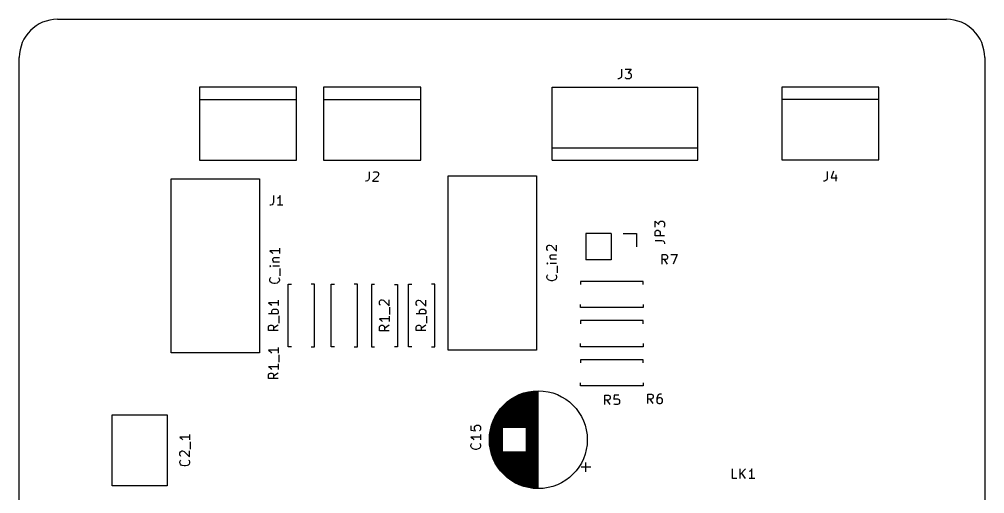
# Model space of a CAD drawing. Header units: millimetres. Extents: x 83 to 184, y -140 to -36.
# Drawn here: x 83 to 184, y -85.7 to -36 of the extents above; entities that cross this region are included whole.
import ezdxf

# ---------------------------------------------------------------- set-up
doc = ezdxf.new("R2010")
doc.units = ezdxf.units.MM
doc.layers.add('Edge.Cuts', color=254, linetype='CONTINUOUS', true_color=0xd0d2cd)
doc.layers.add('F.Silkscreen', color=41, linetype='CONTINUOUS', true_color=0xf2eda1)

msp = doc.modelspace()

# ---------------------------------------------------------------- linework, layer by layer
at = {"layer": 'Edge.Cuts', "linetype": 'CONTINUOUS'}
for p, q in [((87, -36), (180, -36)), ((83, -136), (83, -40)), ((184, -40), (184, -136))]:
    msp.add_line(p, q, dxfattribs=at)
at = {"layer": 'Edge.Cuts'}
for centre, start, end in [((87, -40), 90, 180), ((180, -40), 0, 90)]:
    msp.add_arc(centre, 4, start, end, dxfattribs=at)
at = {"layer": 'F.Silkscreen', "linetype": 'CONTINUOUS'}
for p, q in [((146.016666, -41.224819), (146.016666, -41.939104)), ((146.397619, -41.224819), (147.016666, -41.224819)), ((147.016666, -41.224819), (146.683333, -41.605771)), ((145.730952, -42.224819), (145.635714, -42.224819)), ((145.873809, -42.1772), (145.730952, -42.224819)), ((145.969047, -42.081961), (145.873809, -42.1772)), ((146.016666, -41.939104), (145.969047, -42.081961)), ((146.445238, -42.1772), (146.397619, -42.12958)), ((146.540476, -42.224819), (146.445238, -42.1772)), ((146.82619, -42.224819), (146.540476, -42.224819)), ((146.683333, -41.605771), (146.82619, -41.605771)), ((146.82619, -41.605771), (146.921428, -41.65339)), ((146.921428, -42.1772), (146.82619, -42.224819)), ((146.921428, -41.65339), (146.969047, -41.701009)), ((146.969047, -42.12958), (146.921428, -42.1772)), ((146.969047, -41.701009), (147.016666, -41.796247)), ((147.016666, -42.034342), (146.969047, -42.12958)), ((147.016666, -41.796247), (147.016666, -42.034342)), ((101.84, -43.11), (101.84, -50.73)), ((112, -43.11), (101.84, -43.11)), ((112, -50.73), (112, -43.11)), ((114.84, -43.11), (114.84, -50.73)), ((125, -43.11), (114.84, -43.11)), ((125, -50.73), (125, -43.11)), ((138.76, -43.11), (154, -43.11)), ((138.76, -50.73), (138.76, -43.11)), ((154, -50.73), (154, -43.11)), ((162.78, -43.09), (162.78, -50.71)), ((172.94, -43.09), (162.78, -43.09)), ((172.94, -50.71), (172.94, -43.09)), ((101.84, -44.38), (112, -44.38)), ((114.84, -44.38), (125, -44.38)), ((162.78, -44.36), (172.94, -44.36)), ((138.76, -49.46), (154, -49.46)), ((101.84, -50.73), (112, -50.73)), ((114.84, -50.73), (125, -50.73)), ((138.76, -50.73), (154, -50.73)), ((162.78, -50.71), (172.94, -50.71)), ((119.586666, -51.954819), (119.586666, -52.669104)), ((120.539047, -52.38339), (119.967619, -52.954819)), ((120.015238, -52.050057), (120.062857, -52.002438)), ((120.062857, -52.002438), (120.158095, -51.954819)), ((120.158095, -51.954819), (120.39619, -51.954819)), ((120.39619, -51.954819), (120.491428, -52.002438)), ((120.491428, -52.002438), (120.539047, -52.050057)), ((120.539047, -52.050057), (120.586666, -52.145295)), ((120.586666, -52.240533), (120.539047, -52.38339)), ((120.586666, -52.145295), (120.586666, -52.240533)), ((127.88, -52.38), (137.12, -52.38)), ((127.88, -70.62), (127.88, -52.38)), ((137.12, -52.38), (137.12, -70.62)), ((167.526666, -51.934819), (167.526666, -52.649104)), ((168.193333, -51.8872), (167.955238, -52.601485)), ((168.431428, -52.268152), (168.431428, -52.934819)), ((98.88, -52.68), (108.12, -52.68)), ((98.88, -70.92), (98.88, -52.68)), ((108.12, -52.68), (108.12, -70.92)), ((119.300952, -52.954819), (119.205714, -52.954819)), ((119.443809, -52.9072), (119.300952, -52.954819)), ((119.539047, -52.811961), (119.443809, -52.9072)), ((119.586666, -52.669104), (119.539047, -52.811961)), ((119.967619, -52.954819), (120.586666, -52.954819)), ((167.240952, -52.934819), (167.145714, -52.934819)), ((167.383809, -52.8872), (167.240952, -52.934819)), ((167.479047, -52.791961), (167.383809, -52.8872)), ((167.526666, -52.649104), (167.479047, -52.791961)), ((167.955238, -52.601485), (168.574285, -52.601485)), ((109.586666, -54.454819), (109.586666, -55.169104)), ((110.300952, -54.454819), (110.205714, -54.597676)), ((110.300952, -55.454819), (110.300952, -54.454819)), ((109.300952, -55.454819), (109.205714, -55.454819)), ((109.443809, -55.4072), (109.300952, -55.454819)), ((109.539047, -55.311961), (109.443809, -55.4072)), ((109.586666, -55.169104), (109.539047, -55.311961)), ((110.110476, -54.692914), (110.015238, -54.740533)), ((110.586666, -55.454819), (110.015238, -55.454819)), ((110.205714, -54.597676), (110.110476, -54.692914)), ((149.509819, -57.75238), (149.509819, -57.133333)), ((149.509819, -57.133333), (149.890771, -57.466666)), ((149.890771, -57.323809), (149.93839, -57.228571)), ((149.890771, -57.466666), (149.890771, -57.323809)), ((149.93839, -57.228571), (149.986009, -57.180952)), ((149.986009, -57.180952), (150.081247, -57.133333)), ((150.081247, -57.133333), (150.319342, -57.133333)), ((150.319342, -57.133333), (150.41458, -57.180952)), ((150.41458, -57.180952), (150.4622, -57.228571)), ((150.4622, -57.228571), (150.509819, -57.323809)), ((150.509819, -57.323809), (150.509819, -57.609523)), ((142.255, -58.42), (142.255, -61.18)), ((144.905, -58.42), (142.255, -58.42)), ((144.905, -58.42), (144.905, -61.18)), ((146.175, -58.42), (147.555, -58.42)), ((147.555, -58.42), (147.555, -59.8)), ((149.509819, -58.27619), (149.557438, -58.180952)), ((149.509819, -58.657142), (149.509819, -58.27619)), ((149.557438, -58.180952), (149.605057, -58.133333)), ((149.605057, -58.133333), (149.700295, -58.085714)), ((149.700295, -58.085714), (149.843152, -58.085714)), ((149.843152, -58.085714), (149.93839, -58.133333)), ((149.93839, -58.133333), (149.986009, -58.180952)), ((149.986009, -58.180952), (150.033628, -58.27619)), ((150.033628, -58.27619), (150.033628, -58.657142)), ((150.4622, -57.704761), (150.41458, -57.75238)), ((150.509819, -57.609523), (150.4622, -57.704761)), ((150.509819, -58.657142), (149.509819, -58.657142)), ((149.509819, -59.133333), (150.224104, -59.133333)), ((150.224104, -59.133333), (150.366961, -59.180952)), ((150.366961, -59.180952), (150.4622, -59.27619)), ((150.4622, -59.27619), (150.509819, -59.419047)), ((150.509819, -59.419047), (150.509819, -59.514285)), ((110.204819, -60.228571), (109.204819, -60.228571)), ((109.204819, -60.228571), (109.347676, -60.323809)), ((109.347676, -60.323809), (109.442914, -60.419047)), ((109.442914, -60.419047), (109.490533, -60.514285)), ((110.204819, -59.942857), (110.204819, -60.514285)), ((138.204819, -59.833333), (138.252438, -59.738095)), ((138.204819, -60.071428), (138.204819, -59.833333)), ((138.252438, -60.166666), (138.204819, -60.071428)), ((138.252438, -59.738095), (138.300057, -59.690476)), ((138.300057, -60.214285), (138.252438, -60.166666)), ((138.300057, -59.690476), (138.395295, -59.642857)), ((138.395295, -59.642857), (138.490533, -59.642857)), ((138.490533, -59.642857), (138.63339, -59.690476)), ((138.63339, -59.690476), (139.204819, -60.261904)), ((139.204819, -60.261904), (139.204819, -59.642857)), ((109.538152, -61.085714), (109.585771, -60.990476)), ((109.538152, -61.228571), (109.538152, -61.085714)), ((109.585771, -61.323809), (109.538152, -61.228571)), ((109.538152, -61.371428), (110.204819, -61.371428)), ((109.585771, -60.990476), (109.681009, -60.942857)), ((109.63339, -61.371428), (109.585771, -61.323809)), ((109.681009, -60.942857), (110.204819, -60.942857)), ((138.252438, -61.499999), (138.204819, -61.547618)), ((138.204819, -61.547618), (138.252438, -61.595237)), ((138.204819, -61.547618), (138.300057, -61.547618)), ((138.300057, -61.547618), (138.252438, -61.499999)), ((138.252438, -61.595237), (138.300057, -61.547618)), ((138.538152, -60.785714), (138.585771, -60.690476)), ((138.538152, -60.928571), (138.538152, -60.785714)), ((138.585771, -61.023809), (138.538152, -60.928571)), ((138.538152, -61.071428), (139.204819, -61.071428)), ((139.204819, -61.547618), (138.538152, -61.547618)), ((138.585771, -60.690476), (138.681009, -60.642857)), ((138.63339, -61.071428), (138.585771, -61.023809)), ((138.681009, -60.642857), (139.204819, -60.642857)), ((144.905, -61.18), (142.255, -61.18)), ((150.251905, -61.624819), (150.251905, -60.624819)), ((150.251905, -60.624819), (150.632857, -60.624819)), ((150.632857, -61.148628), (150.251905, -61.148628)), ((150.823333, -61.624819), (150.49, -61.148628)), ((150.632857, -60.624819), (150.728095, -60.672438)), ((150.728095, -61.101009), (150.632857, -61.148628)), ((150.728095, -60.672438), (150.775714, -60.720057)), ((150.775714, -61.05339), (150.728095, -61.101009)), ((150.775714, -60.720057), (150.823333, -60.815295)), ((150.823333, -60.958152), (150.775714, -61.05339)), ((150.823333, -60.815295), (150.823333, -60.958152)), ((151.156667, -60.624819), (151.823333, -60.624819)), ((151.823333, -60.624819), (151.394762, -61.624819)), ((109.252438, -61.799999), (109.204819, -61.847618)), ((109.204819, -61.847618), (109.252438, -61.895237)), ((109.204819, -61.847618), (109.300057, -61.847618)), ((109.300057, -61.847618), (109.252438, -61.799999)), ((109.252438, -61.895237), (109.300057, -61.847618)), ((110.204819, -61.847618), (109.538152, -61.847618)), ((110.300057, -62.847619), (110.300057, -62.085714)), ((139.300057, -62.547619), (139.300057, -61.785714)), ((109.204819, -63.228571), (109.252438, -63.085714)), ((109.204819, -63.323809), (109.204819, -63.228571)), ((109.252438, -63.466666), (109.204819, -63.323809)), ((109.252438, -63.085714), (109.300057, -63.038095)), ((109.347676, -63.561904), (109.252438, -63.466666)), ((109.442914, -63.609523), (109.347676, -63.561904)), ((109.63339, -63.657142), (109.442914, -63.609523)), ((109.966723, -63.609523), (109.776247, -63.657142)), ((110.061961, -63.561904), (109.966723, -63.609523)), ((110.1572, -63.466666), (110.061961, -63.561904)), ((110.10958, -63.038095), (110.1572, -63.085714)), ((110.1572, -63.085714), (110.204819, -63.228571)), ((110.204819, -63.323809), (110.1572, -63.466666)), ((110.204819, -63.228571), (110.204819, -63.323809)), ((138.204819, -62.928571), (138.252438, -62.785714)), ((138.204819, -63.023809), (138.204819, -62.928571)), ((138.252438, -63.166666), (138.204819, -63.023809)), ((138.252438, -62.785714), (138.300057, -62.738095)), ((138.347676, -63.261904), (138.252438, -63.166666)), ((138.442914, -63.309523), (138.347676, -63.261904)), ((138.63339, -63.357142), (138.442914, -63.309523)), ((138.776247, -63.357142), (138.63339, -63.357142)), ((138.966723, -63.309523), (138.776247, -63.357142)), ((139.061961, -63.261904), (138.966723, -63.309523)), ((139.1572, -63.166666), (139.061961, -63.261904)), ((139.10958, -62.738095), (139.1572, -62.785714)), ((139.1572, -62.785714), (139.204819, -62.928571)), ((139.204819, -63.023809), (139.1572, -63.166666)), ((139.204819, -62.928571), (139.204819, -63.023809)), ((141.72, -63.43), (141.72, -63.76)), ((148.26, -63.43), (141.72, -63.43)), ((148.26, -63.76), (148.26, -63.43)), ((109.776247, -63.657142), (109.63339, -63.657142)), ((111.13, -63.73), (111.46, -63.73)), ((111.13, -70.27), (111.13, -63.73)), ((113.87, -63.73), (113.54, -63.73)), ((113.87, -70.27), (113.87, -63.73)), ((115.63, -63.73), (115.96, -63.73)), ((115.63, -70.27), (115.63, -63.73)), ((118.37, -63.73), (118.04, -63.73)), ((118.37, -70.27), (118.37, -63.73)), ((119.83, -63.74), (119.83, -70.28)), ((120.16, -63.74), (119.83, -63.74)), ((122.24, -63.74), (122.57, -63.74)), ((122.57, -63.74), (122.57, -70.28)), ((123.73, -63.73), (124.06, -63.73)), ((123.73, -70.27), (123.73, -63.73)), ((126.47, -63.73), (126.14, -63.73)), ((126.47, -70.27), (126.47, -63.73)), ((110.084819, -65.380952), (110.084819, -65.95238)), ((120.684819, -65.547618), (120.732438, -65.45238)), ((120.684819, -65.785713), (120.684819, -65.547618)), ((120.732438, -65.45238), (120.780057, -65.404761)), ((120.780057, -65.404761), (120.875295, -65.357142)), ((120.875295, -65.357142), (120.970533, -65.357142)), ((120.970533, -65.357142), (121.11339, -65.404761)), ((121.11339, -65.404761), (121.684819, -65.976189)), ((121.684819, -65.976189), (121.684819, -65.357142)), ((124.524819, -65.581428), (124.572438, -65.48619)), ((124.524819, -65.819523), (124.524819, -65.581428)), ((124.572438, -65.48619), (124.620057, -65.438571)), ((124.620057, -65.438571), (124.715295, -65.390952)), ((124.715295, -65.390952), (124.810533, -65.390952)), ((124.810533, -65.390952), (124.95339, -65.438571)), ((124.95339, -65.438571), (125.524819, -66.009999)), ((125.524819, -66.009999), (125.524819, -65.390952)), ((110.084819, -65.666666), (109.084819, -65.666666)), ((109.084819, -65.666666), (109.227676, -65.761904)), ((109.227676, -65.761904), (109.322914, -65.857142)), ((109.322914, -65.857142), (109.370533, -65.95238)), ((109.418152, -66.523809), (109.465771, -66.428571)), ((109.418152, -66.714285), (109.418152, -66.523809)), ((109.465771, -66.428571), (109.51339, -66.380952)), ((109.51339, -66.380952), (109.608628, -66.333333)), ((109.608628, -66.333333), (109.894342, -66.333333)), ((109.894342, -66.333333), (109.98958, -66.380952)), ((109.98958, -66.380952), (110.0372, -66.428571)), ((110.0372, -66.428571), (110.084819, -66.523809)), ((110.084819, -66.523809), (110.084819, -66.714285)), ((120.732438, -65.880951), (120.684819, -65.785713)), ((120.780057, -65.92857), (120.732438, -65.880951)), ((121.780057, -66.880952), (121.780057, -66.119047)), ((124.572438, -65.914761), (124.524819, -65.819523)), ((124.620057, -65.96238), (124.572438, -65.914761)), ((124.858152, -66.533809), (124.905771, -66.438571)), ((124.858152, -66.724285), (124.858152, -66.533809)), ((124.905771, -66.438571), (124.95339, -66.390952)), ((124.95339, -66.390952), (125.048628, -66.343333)), ((125.048628, -66.343333), (125.334342, -66.343333)), ((125.334342, -66.343333), (125.42958, -66.390952)), ((125.42958, -66.390952), (125.4772, -66.438571)), ((125.4772, -66.438571), (125.524819, -66.533809)), ((125.524819, -66.533809), (125.524819, -66.724285)), ((141.72, -66.17), (141.72, -65.84)), ((148.26, -66.17), (141.72, -66.17)), ((148.26, -65.84), (148.26, -66.17)), ((110.084819, -66.809523), (109.084819, -66.809523)), ((109.465771, -66.809523), (109.418152, -66.714285)), ((110.084819, -66.714285), (110.0372, -66.809523)), ((110.180057, -67.809524), (110.180057, -67.047619)), ((121.684819, -67.357142), (120.684819, -67.357142)), ((120.684819, -67.357142), (120.827676, -67.45238)), ((120.827676, -67.45238), (120.922914, -67.547618)), ((120.922914, -67.547618), (120.970533, -67.642856)), ((121.684819, -67.071428), (121.684819, -67.642856)), ((125.524819, -66.819523), (124.524819, -66.819523)), ((124.905771, -66.819523), (124.858152, -66.724285)), ((125.524819, -66.724285), (125.4772, -66.819523)), ((125.620057, -67.819524), (125.620057, -67.057619)), ((141.72, -67.53), (141.72, -67.86)), ((148.26, -67.53), (141.72, -67.53)), ((148.26, -67.86), (148.26, -67.53)), ((109.084819, -68.190476), (109.132438, -68.095238)), ((109.084819, -68.571428), (109.084819, -68.190476)), ((110.084819, -68.571428), (109.084819, -68.571428)), ((109.132438, -68.095238), (109.180057, -68.047619)), ((109.180057, -68.047619), (109.275295, -68)), ((109.275295, -68), (109.418152, -68)), ((109.418152, -68), (109.51339, -68.047619)), ((109.51339, -68.047619), (109.561009, -68.095238)), ((109.561009, -68.095238), (109.608628, -68.190476)), ((110.084819, -68), (109.608628, -68.333333)), ((109.608628, -68.190476), (109.608628, -68.571428)), ((120.684819, -68.214285), (120.732438, -68.119047)), ((120.684819, -68.595237), (120.684819, -68.214285)), ((121.684819, -68.595237), (120.684819, -68.595237)), ((120.732438, -68.119047), (120.780057, -68.071428)), ((120.780057, -68.071428), (120.875295, -68.023809)), ((120.875295, -68.023809), (121.018152, -68.023809)), ((121.018152, -68.023809), (121.11339, -68.071428)), ((121.11339, -68.071428), (121.161009, -68.119047)), ((121.161009, -68.119047), (121.208628, -68.214285)), ((121.684819, -68.023809), (121.208628, -68.357142)), ((121.208628, -68.214285), (121.208628, -68.595237)), ((124.524819, -68.200476), (124.572438, -68.105238)), ((124.524819, -68.581428), (124.524819, -68.200476)), ((125.524819, -68.581428), (124.524819, -68.581428)), ((124.572438, -68.105238), (124.620057, -68.057619)), ((124.620057, -68.057619), (124.715295, -68.01)), ((124.715295, -68.01), (124.858152, -68.01)), ((124.858152, -68.01), (124.95339, -68.057619)), ((124.95339, -68.057619), (125.001009, -68.105238)), ((125.001009, -68.105238), (125.048628, -68.200476)), ((125.524819, -68.01), (125.048628, -68.343333)), ((125.048628, -68.200476), (125.048628, -68.581428)), ((110.084819, -70.642856), (109.084819, -70.642856)), ((109.084819, -70.642856), (109.227676, -70.738094)), ((110.084819, -70.357142), (110.084819, -70.92857)), ((111.46, -70.27), (111.13, -70.27)), ((113.54, -70.27), (113.87, -70.27)), ((115.96, -70.27), (115.63, -70.27)), ((118.04, -70.27), (118.37, -70.27)), ((119.83, -70.28), (120.16, -70.28)), ((122.57, -70.28), (122.24, -70.28)), ((124.06, -70.27), (123.73, -70.27)), ((126.14, -70.27), (126.47, -70.27)), ((137.12, -70.62), (127.88, -70.62)), ((141.72, -70.27), (141.72, -69.94)), ((148.26, -70.27), (141.72, -70.27)), ((148.26, -69.94), (148.26, -70.27)), ((108.12, -70.92), (98.88, -70.92)), ((109.227676, -70.738094), (109.322914, -70.833332)), ((109.322914, -70.833332), (109.370533, -70.92857)), ((110.180057, -71.880952), (110.180057, -71.119047)), ((141.72, -71.63), (141.72, -71.96)), ((148.26, -71.63), (141.72, -71.63)), ((148.26, -71.96), (148.26, -71.63)), ((110.084819, -72.357142), (109.084819, -72.357142)), ((109.084819, -72.357142), (109.227676, -72.45238)), ((109.227676, -72.45238), (109.322914, -72.547618)), ((109.322914, -72.547618), (109.370533, -72.642856)), ((110.084819, -72.071428), (110.084819, -72.642856)), ((109.084819, -73.214285), (109.132438, -73.119047)), ((109.084819, -73.595237), (109.084819, -73.214285)), ((110.084819, -73.595237), (109.084819, -73.595237)), ((109.132438, -73.119047), (109.180057, -73.071428)), ((109.180057, -73.071428), (109.275295, -73.023809)), ((109.275295, -73.023809), (109.418152, -73.023809)), ((109.418152, -73.023809), (109.51339, -73.071428)), ((109.51339, -73.071428), (109.561009, -73.119047)), ((109.561009, -73.119047), (109.608628, -73.214285)), ((110.084819, -73.023809), (109.608628, -73.357142)), ((109.608628, -73.214285), (109.608628, -73.595237)), ((141.72, -74.37), (141.72, -74.04)), ((148.26, -74.37), (141.72, -74.37)), ((148.26, -74.04), (148.26, -74.37)), ((134.54, -78.76), (134.54, -75.728)), ((134.58, -78.76), (134.58, -75.702)), ((134.62, -78.76), (134.62, -75.677)), ((134.66, -78.76), (134.66, -75.653)), ((134.7, -78.76), (134.7, -75.629)), ((134.74, -78.76), (134.74, -75.606)), ((134.78, -78.76), (134.78, -75.583)), ((134.82, -78.76), (134.82, -75.561)), ((134.86, -78.76), (134.86, -75.539)), ((134.9, -78.76), (134.9, -75.517)), ((134.94, -78.76), (134.94, -75.496)), ((134.98, -78.76), (134.98, -75.476)), ((135.02, -78.76), (135.02, -75.456)), ((135.06, -78.76), (135.06, -75.436)), ((135.1, -78.76), (135.1, -75.417)), ((135.14, -78.76), (135.14, -75.398)), ((135.18, -78.76), (135.18, -75.38)), ((135.22, -78.76), (135.22, -75.362)), ((135.26, -78.76), (135.26, -75.344)), ((135.3, -78.76), (135.3, -75.327)), ((135.34, -78.76), (135.34, -75.31)), ((135.38, -78.76), (135.38, -75.294)), ((135.42, -78.76), (135.42, -75.278)), ((135.46, -78.76), (135.46, -75.262)), ((135.5, -78.76), (135.5, -75.247)), ((135.54, -78.76), (135.54, -75.232)), ((135.58, -78.76), (135.58, -75.218)), ((135.62, -78.76), (135.62, -75.203)), ((135.66, -78.76), (135.66, -75.19)), ((135.7, -78.76), (135.7, -75.176)), ((135.74, -78.76), (135.74, -75.163)), ((135.78, -78.76), (135.78, -75.151)), ((135.82, -78.76), (135.82, -75.139)), ((135.86, -78.76), (135.86, -75.127)), ((135.9, -78.76), (135.9, -75.115)), ((135.94, -78.76), (135.94, -75.104)), ((135.98, -78.76), (135.98, -75.093)), ((136.02, -78.76), (136.02, -75.083)), ((136.06, -84.928), (136.06, -75.072)), ((136.1, -84.937), (136.1, -75.063)), ((136.14, -84.947), (136.14, -75.053)), ((136.18, -84.956), (136.18, -75.044)), ((136.22, -84.965), (136.22, -75.035)), ((136.26, -84.973), (136.26, -75.027)), ((136.3, -84.981), (136.3, -75.019)), ((136.34, -84.989), (136.34, -75.011)), ((136.38, -84.997), (136.38, -75.003)), ((136.42, -85.004), (136.42, -74.996)), ((136.46, -85.011), (136.46, -74.989)), ((136.5, -85.017), (136.5, -74.983)), ((136.54, -85.023), (136.54, -74.977)), ((136.58, -85.029), (136.58, -74.971)), ((136.62, -85.035), (136.62, -74.965)), ((136.66, -85.04), (136.66, -74.96)), ((136.7, -85.045), (136.7, -74.955)), ((136.74, -85.049), (136.74, -74.951)), ((136.78, -85.054), (136.78, -74.946)), ((136.82, -85.057), (136.82, -74.943)), ((136.86, -85.061), (136.86, -74.939)), ((136.9, -85.064), (136.9, -74.936)), ((136.94, -85.067), (136.94, -74.933)), ((136.98, -85.07), (136.98, -74.93)), ((137.02, -85.072), (137.02, -74.928)), ((137.06, -85.074), (137.06, -74.926)), ((137.1, -85.076), (137.1, -74.924)), ((137.14, -85.077), (137.14, -74.923)), ((137.18, -85.079), (137.18, -74.921)), ((137.22, -85.079), (137.22, -74.921)), ((137.26, -85.08), (137.26, -74.92)), ((137.3, -85.08), (137.3, -74.92)), ((144.251905, -76.324819), (144.251905, -75.324819)), ((144.251905, -75.324819), (144.632857, -75.324819)), ((144.632857, -75.324819), (144.728095, -75.372438)), ((144.728095, -75.372438), (144.775714, -75.420057)), ((144.775714, -75.420057), (144.823333, -75.515295)), ((144.823333, -75.658152), (144.775714, -75.75339)), ((144.823333, -75.515295), (144.823333, -75.658152)), ((145.251905, -75.324819), (145.204286, -75.801009)), ((145.728095, -75.324819), (145.251905, -75.324819)), ((145.251905, -75.75339), (145.347143, -75.705771)), ((145.347143, -75.705771), (145.585238, -75.705771)), ((145.585238, -75.705771), (145.680476, -75.75339)), ((148.751905, -76.224819), (148.751905, -75.224819)), ((148.751905, -75.224819), (149.132857, -75.224819)), ((149.132857, -75.748628), (148.751905, -75.748628)), ((149.323333, -76.224819), (148.99, -75.748628)), ((149.132857, -75.224819), (149.228095, -75.272438)), ((149.228095, -75.701009), (149.132857, -75.748628)), ((149.228095, -75.272438), (149.275714, -75.320057)), ((149.275714, -75.65339), (149.228095, -75.701009)), ((149.275714, -75.320057), (149.323333, -75.415295)), ((149.323333, -75.558152), (149.275714, -75.65339)), ((149.323333, -75.415295), (149.323333, -75.558152)), ((149.751905, -75.462914), (149.704286, -75.65339)), ((149.704286, -75.65339), (149.704286, -76.034342)), ((149.751905, -75.701009), (149.704286, -75.796247)), ((149.847143, -75.320057), (149.751905, -75.462914)), ((149.799524, -75.65339), (149.751905, -75.701009)), ((149.894762, -75.605771), (149.799524, -75.65339)), ((149.894762, -75.272438), (149.847143, -75.320057)), ((149.99, -75.224819), (149.894762, -75.272438)), ((150.085238, -75.605771), (149.894762, -75.605771)), ((150.180476, -75.224819), (149.99, -75.224819)), ((150.180476, -75.65339), (150.085238, -75.605771)), ((150.228095, -75.701009), (150.180476, -75.65339)), ((150.275714, -75.796247), (150.228095, -75.701009)), ((133.38, -83.254), (133.38, -76.746)), ((133.42, -83.301), (133.42, -76.699)), ((133.46, -83.347), (133.46, -76.653)), ((133.5, -83.391), (133.5, -76.609)), ((133.54, -83.435), (133.54, -76.565)), ((133.58, -78.76), (133.58, -76.522)), ((133.62, -78.76), (133.62, -76.48)), ((133.66, -78.76), (133.66, -76.439)), ((133.7, -78.76), (133.7, -76.399)), ((133.74, -78.76), (133.74, -76.36)), ((133.78, -78.76), (133.78, -76.322)), ((133.82, -78.76), (133.82, -76.284)), ((133.86, -78.76), (133.86, -76.248)), ((133.9, -78.76), (133.9, -76.212)), ((133.94, -78.76), (133.94, -76.177)), ((133.98, -78.76), (133.98, -76.142)), ((134.02, -78.76), (134.02, -76.109)), ((134.06, -78.76), (134.06, -76.076)), ((134.1, -78.76), (134.1, -76.043)), ((134.14, -78.76), (134.14, -76.012)), ((134.18, -78.76), (134.18, -75.98)), ((134.22, -78.76), (134.22, -75.95)), ((134.26, -78.76), (134.26, -75.92)), ((134.3, -78.76), (134.3, -75.891)), ((134.34, -78.76), (134.34, -75.862)), ((134.38, -78.76), (134.38, -75.834)), ((134.42, -78.76), (134.42, -75.807)), ((134.46, -78.76), (134.46, -75.78)), ((134.5, -78.76), (134.5, -75.753)), ((144.632857, -75.848628), (144.251905, -75.848628)), ((144.823333, -76.324819), (144.49, -75.848628)), ((144.728095, -75.801009), (144.632857, -75.848628)), ((144.775714, -75.75339), (144.728095, -75.801009)), ((145.204286, -75.801009), (145.251905, -75.75339)), ((145.251905, -76.2772), (145.204286, -76.22958)), ((145.347143, -76.324819), (145.251905, -76.2772)), ((145.585238, -76.324819), (145.347143, -76.324819)), ((145.680476, -76.2772), (145.585238, -76.324819)), ((145.680476, -75.75339), (145.728095, -75.801009)), ((145.728095, -76.22958), (145.680476, -76.2772)), ((145.728095, -75.801009), (145.775714, -75.896247)), ((145.775714, -76.134342), (145.728095, -76.22958)), ((145.775714, -75.896247), (145.775714, -76.134342)), ((149.704286, -76.034342), (149.751905, -76.12958)), ((149.751905, -76.12958), (149.799524, -76.1772)), ((149.799524, -76.1772), (149.894762, -76.224819)), ((149.894762, -76.224819), (150.085238, -76.224819)), ((150.085238, -76.224819), (150.180476, -76.1772)), ((150.180476, -76.1772), (150.228095, -76.12958)), ((150.228095, -76.12958), (150.275714, -76.034342)), ((150.275714, -76.034342), (150.275714, -75.796247)), ((92.73, -77.38), (98.47, -77.38)), ((92.73, -84.82), (92.73, -77.38)), ((98.47, -77.38), (98.47, -84.82)), ((132.74, -82.288), (132.74, -77.712)), ((132.78, -82.365), (132.78, -77.635)), ((132.82, -82.439), (132.82, -77.561)), ((132.86, -82.51), (132.86, -77.49)), ((132.9, -82.578), (132.9, -77.422)), ((132.94, -82.644), (132.94, -77.356)), ((132.98, -82.708), (132.98, -77.292)), ((133.02, -82.77), (133.02, -77.23)), ((133.06, -82.83), (133.06, -77.17)), ((133.1, -82.888), (133.1, -77.112)), ((133.14, -82.945), (133.14, -77.055)), ((133.18, -83), (133.18, -77)), ((133.22, -83.053), (133.22, -76.947)), ((133.26, -83.105), (133.26, -76.895)), ((133.3, -83.156), (133.3, -76.844)), ((133.34, -83.205), (133.34, -76.795)), ((130.254819, -78.535714), (130.254819, -79.011904)), ((130.635771, -78.678571), (130.68339, -78.583333)), ((130.635771, -78.916666), (130.635771, -78.678571)), ((130.68339, -78.583333), (130.731009, -78.535714)), ((130.731009, -78.535714), (130.826247, -78.488095)), ((130.826247, -78.488095), (131.064342, -78.488095)), ((131.064342, -78.488095), (131.15958, -78.535714)), ((131.15958, -78.535714), (131.2072, -78.583333)), ((131.2072, -78.583333), (131.254819, -78.678571)), ((131.254819, -78.678571), (131.254819, -78.916666)), ((132.34, -81.23), (132.34, -78.77)), ((132.38, -81.377), (132.38, -78.623)), ((132.42, -81.509), (132.42, -78.491)), ((132.46, -81.63), (132.46, -78.37)), ((132.5, -81.742), (132.5, -78.258)), ((132.54, -81.846), (132.54, -78.154)), ((132.58, -81.944), (132.58, -78.056)), ((132.62, -82.037), (132.62, -77.963)), ((132.66, -82.124), (132.66, -77.876)), ((132.7, -82.208), (132.7, -77.792)), ((100.804819, -79.742856), (99.804819, -79.742856)), ((99.804819, -79.742856), (99.947676, -79.838094)), ((100.804819, -79.457142), (100.804819, -80.02857)), ((130.254819, -79.011904), (130.731009, -79.059523)), ((131.254819, -79.72619), (130.254819, -79.72619)), ((130.254819, -79.72619), (130.397676, -79.821428)), ((130.68339, -79.011904), (130.635771, -78.916666)), ((130.731009, -79.059523), (130.68339, -79.011904)), ((131.2072, -79.011904), (131.15958, -79.059523)), ((131.254819, -78.916666), (131.2072, -79.011904)), ((131.254819, -79.440476), (131.254819, -80.011904)), ((132.22, -80.599), (132.22, -79.401)), ((132.26, -80.862), (132.26, -79.138)), ((132.3, -81.062), (132.3, -78.938)), ((99.947676, -79.838094), (100.042914, -79.933332)), ((100.042914, -79.933332), (100.090533, -80.02857)), ((100.900057, -80.980952), (100.900057, -80.219047)), ((130.254819, -80.583333), (130.302438, -80.440476)), ((130.254819, -80.678571), (130.254819, -80.583333)), ((130.302438, -80.821428), (130.254819, -80.678571)), ((130.302438, -80.440476), (130.350057, -80.392857)), ((130.397676, -79.821428), (130.492914, -79.916666)), ((130.492914, -79.916666), (130.540533, -80.011904)), ((131.15958, -80.392857), (131.2072, -80.440476)), ((131.2072, -80.440476), (131.254819, -80.583333)), ((131.254819, -80.678571), (131.2072, -80.821428)), ((131.254819, -80.583333), (131.254819, -80.678571)), ((99.804819, -81.361904), (99.852438, -81.266666)), ((99.804819, -81.599999), (99.804819, -81.361904)), ((99.852438, -81.695237), (99.804819, -81.599999)), ((99.852438, -81.266666), (99.900057, -81.219047)), ((99.900057, -81.742856), (99.852438, -81.695237)), ((99.900057, -81.219047), (99.995295, -81.171428)), ((99.995295, -81.171428), (100.090533, -81.171428)), ((100.090533, -81.171428), (100.23339, -81.219047)), ((100.23339, -81.219047), (100.804819, -81.790475)), ((100.804819, -81.790475), (100.804819, -81.171428)), ((130.397676, -80.916666), (130.302438, -80.821428)), ((130.492914, -80.964285), (130.397676, -80.916666)), ((130.68339, -81.011904), (130.492914, -80.964285)), ((130.826247, -81.011904), (130.68339, -81.011904)), ((131.016723, -80.964285), (130.826247, -81.011904)), ((131.111961, -80.916666), (131.016723, -80.964285)), ((131.2072, -80.821428), (131.111961, -80.916666)), ((133.58, -83.478), (133.58, -81.24)), ((133.62, -83.52), (133.62, -81.24)), ((133.66, -83.561), (133.66, -81.24)), ((133.7, -83.601), (133.7, -81.24)), ((133.74, -83.64), (133.74, -81.24)), ((133.78, -83.678), (133.78, -81.24)), ((133.82, -83.716), (133.82, -81.24)), ((133.86, -83.752), (133.86, -81.24)), ((133.9, -83.788), (133.9, -81.24)), ((133.94, -83.823), (133.94, -81.24)), ((133.98, -83.858), (133.98, -81.24)), ((134.02, -83.891), (134.02, -81.24)), ((134.06, -83.924), (134.06, -81.24)), ((134.1, -83.957), (134.1, -81.24)), ((134.14, -83.988), (134.14, -81.24)), ((134.18, -84.02), (134.18, -81.24)), ((134.22, -84.05), (134.22, -81.24)), ((134.26, -84.08), (134.26, -81.24)), ((134.3, -84.109), (134.3, -81.24)), ((134.34, -84.138), (134.34, -81.24)), ((134.38, -84.166), (134.38, -81.24)), ((134.42, -84.193), (134.42, -81.24)), ((134.46, -84.22), (134.46, -81.24)), ((134.5, -84.247), (134.5, -81.24)), ((134.54, -84.272), (134.54, -81.24)), ((134.58, -84.298), (134.58, -81.24)), ((134.62, -84.323), (134.62, -81.24)), ((134.66, -84.347), (134.66, -81.24)), ((134.7, -84.371), (134.7, -81.24)), ((134.74, -84.394), (134.74, -81.24)), ((134.78, -84.417), (134.78, -81.24)), ((134.82, -84.439), (134.82, -81.24)), ((134.86, -84.461), (134.86, -81.24)), ((134.9, -84.483), (134.9, -81.24)), ((134.94, -84.504), (134.94, -81.24)), ((134.98, -84.524), (134.98, -81.24)), ((135.02, -84.544), (135.02, -81.24)), ((135.06, -84.564), (135.06, -81.24)), ((135.1, -84.583), (135.1, -81.24)), ((135.14, -84.602), (135.14, -81.24)), ((135.18, -84.62), (135.18, -81.24)), ((135.22, -84.638), (135.22, -81.24)), ((135.26, -84.656), (135.26, -81.24)), ((135.3, -84.673), (135.3, -81.24)), ((135.34, -84.69), (135.34, -81.24)), ((135.38, -84.706), (135.38, -81.24)), ((135.42, -84.722), (135.42, -81.24)), ((135.46, -84.738), (135.46, -81.24)), ((135.5, -84.753), (135.5, -81.24)), ((135.54, -84.768), (135.54, -81.24)), ((135.58, -84.782), (135.58, -81.24)), ((135.62, -84.797), (135.62, -81.24)), ((135.66, -84.81), (135.66, -81.24)), ((135.7, -84.824), (135.7, -81.24)), ((135.74, -84.837), (135.74, -81.24)), ((135.78, -84.849), (135.78, -81.24)), ((135.82, -84.861), (135.82, -81.24)), ((135.86, -84.873), (135.86, -81.24)), ((135.9, -84.885), (135.9, -81.24)), ((135.94, -84.896), (135.94, -81.24)), ((135.98, -84.907), (135.98, -81.24)), ((136.02, -84.917), (136.02, -81.24)), ((99.804819, -82.314285), (99.852438, -82.171428)), ((99.804819, -82.409523), (99.804819, -82.314285)), ((99.852438, -82.55238), (99.804819, -82.409523)), ((99.852438, -82.171428), (99.900057, -82.123809)), ((99.947676, -82.647618), (99.852438, -82.55238)), ((100.042914, -82.695237), (99.947676, -82.647618)), ((100.23339, -82.742856), (100.042914, -82.695237)), ((100.376247, -82.742856), (100.23339, -82.742856)), ((100.566723, -82.695237), (100.376247, -82.742856)), ((100.661961, -82.647618), (100.566723, -82.695237)), ((100.7572, -82.55238), (100.661961, -82.647618)), ((100.70958, -82.123809), (100.7572, -82.171428)), ((100.7572, -82.171428), (100.804819, -82.314285)), ((100.804819, -82.409523), (100.7572, -82.55238)), ((100.804819, -82.314285), (100.804819, -82.409523)), ((142.279646, -83.375), (142.279646, -82.375)), ((142.779646, -82.875), (141.779646, -82.875)), ((157.607143, -84.054819), (157.607143, -83.054819)), ((158.416667, -84.054819), (158.416667, -83.054819)), ((158.988095, -83.054819), (158.416667, -83.626247)), ((158.988095, -84.054819), (158.559524, -83.48339)), ((159.464286, -83.292914), (159.369048, -83.340533)), ((159.559524, -83.197676), (159.464286, -83.292914)), ((159.654762, -83.054819), (159.559524, -83.197676)), ((159.654762, -84.054819), (159.654762, -83.054819)), ((98.47, -84.82), (92.73, -84.82)), ((158.083333, -84.054819), (157.607143, -84.054819)), ((159.940476, -84.054819), (159.369048, -84.054819))]:
    msp.add_line(p, q, dxfattribs=at)
at = {"layer": 'F.Silkscreen'}
msp.add_circle((137.3, -80), 5.12, dxfattribs=at)

doc.saveas('drawing.dxf')
